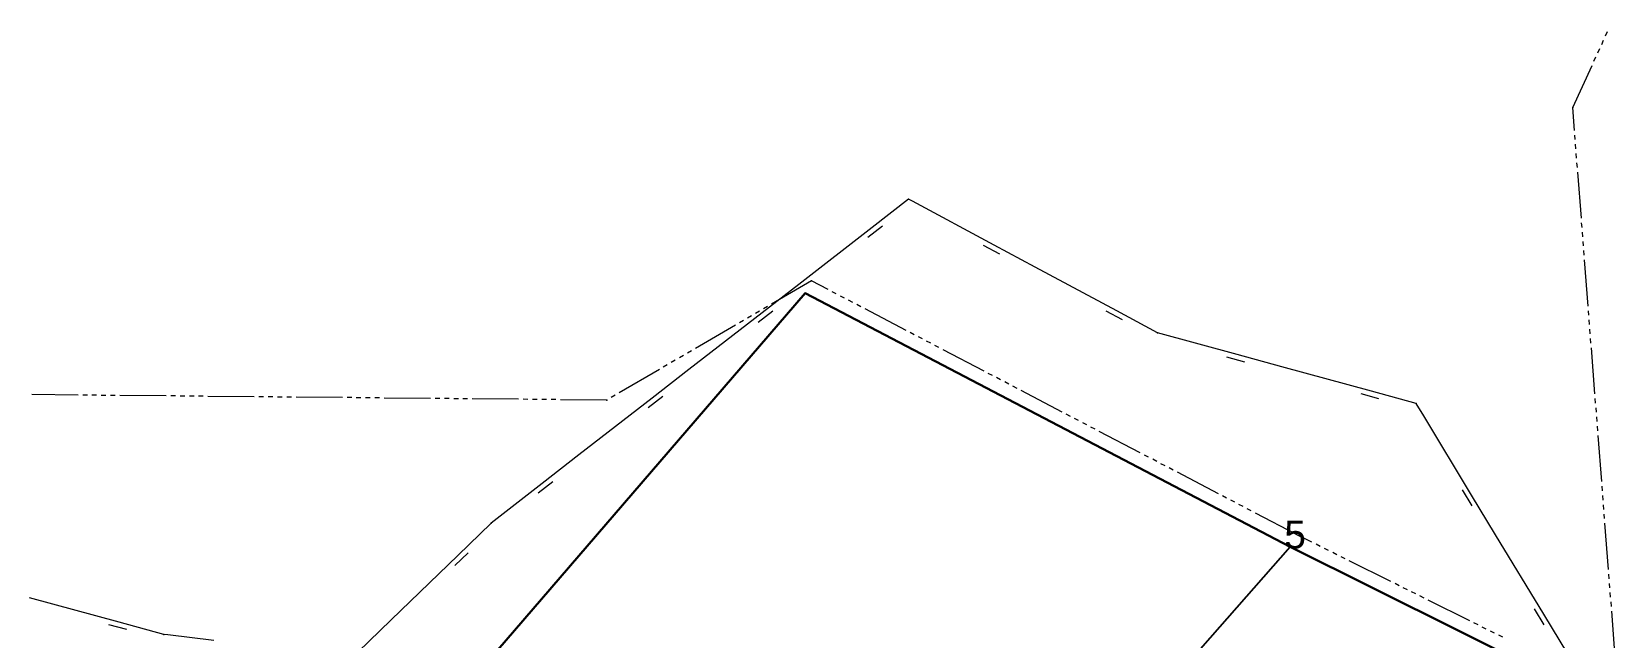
# Model space of a CAD drawing. Header units: millimetres. Extents: x 614452 to 616952, y 4151662 to 4153442.
# Drawn here: x 616042.6 to 616213.3, y 4152757.7 to 4152823 of the extents above; entities that cross this region are included whole.
import ezdxf
from ezdxf.xclip import XClip

# ---------------------------------------------------------------- set-up
doc = ezdxf.new("R2010")
doc.units = ezdxf.units.MM
doc.header["$XCLIPFRAME"] = 2
for name, color, linetype, lineweight in [('01_UYGALAN_TARAMA', 26, 'Continuous', 20), ('02_ADA_ALN_YENI', 7, 'Continuous', 30), ('03_PARSEL_ALN_YENI', 171, 'Continuous', 0), ('06_DETAY_SNR_KROKI', 4, 'Continuous', 0), ('07_SNRTIP_GECERLI', 30, 'Continuous', 0), ('NOKTA_DETAY_YENI', 171, 'Continuous', 0), ('NOKTA_PARSEL_ESKI', 6, 'Continuous', 0)]:
    doc.layers.add(name, color=color, linetype=linetype, lineweight=lineweight)
doc.styles.get("Standard").update_dxf_attribs({"font": 'Arial'})

# ---------------------------------------------------------------- blocks, each defined once
blk = doc.blocks.new('fggg')
at = {"layer": '01_UYGALAN_TARAMA', "color": 252}
for p, q in [((616212.29, 4152822.59, 0.95), (616212.5, 4152823.05, 0.95)), ((616211.46, 4152820.78, 0.95), (616211.67, 4152821.23, 0.95)), ((616211.88, 4152821.68, 0.95), (616212.08, 4152822.14, 0.95)), ((616208.75, 4152814.87, 0.95), (616210.83, 4152819.41, 0.95)), ((616211.04, 4152819.87, 0.95), (616211.25, 4152820.32, 0.95)), ((616208.94, 4152812.39, 0.95), (616208.75, 4152814.87, 0.95)), ((616209.02, 4152811.4, 0.95), (616208.98, 4152811.9, 0.95)), ((616209.1, 4152810.4, 0.95), (616209.06, 4152810.9, 0.95)), ((616209.17, 4152809.4, 0.95), (616209.13, 4152809.9, 0.95)), ((616209.25, 4152808.41, 0.95), (616209.21, 4152808.9, 0.95)), ((616209.68, 4152802.92, 0.95), (616209.29, 4152807.91, 0.95)), ((616209.75, 4152801.93, 0.95), (616209.71, 4152802.42, 0.95)), ((616209.83, 4152800.93, 0.95), (616209.79, 4152801.43, 0.95)), ((616209.91, 4152799.93, 0.95), (616209.87, 4152800.43, 0.95)), ((616209.98, 4152798.93, 0.95), (616209.95, 4152799.43, 0.95)), ((616210.41, 4152793.45, 0.95), (616210.02, 4152798.44, 0.95)), ((616126.69, 4152796.16, 622.53), (616122.37, 4152793.64, 622.53)), ((616128.46, 4152795.23, 622.53), (616126.69, 4152796.16, 622.53)), ((616129.34, 4152794.77, 622.53), (616128.9, 4152795, 622.53)), ((616121.93, 4152793.39, 622.53), (616121.5, 4152793.14, 622.53)), ((616130.23, 4152794.3, 622.53), (616129.79, 4152794.53, 622.53)), ((616131.12, 4152793.84, 622.53), (616130.67, 4152794.07, 622.53)), ((616132, 4152793.37, 622.53), (616131.56, 4152793.61, 622.53)), ((616136.88, 4152790.82, 622.53), (616132.45, 4152793.14, 622.53)), ((616119.34, 4152791.88, 622.53), (616118.91, 4152791.63, 622.53)), ((616120.21, 4152792.38, 622.53), (616119.77, 4152792.13, 622.53)), ((616121.07, 4152792.89, 622.53), (616120.64, 4152792.63, 622.53)), ((616210.49, 4152792.45, 0.95), (616210.45, 4152792.95, 0.95)), ((616210.56, 4152791.46, 0.95), (616210.52, 4152791.96, 0.95)), ((616118.48, 4152791.38, 622.53), (616114.16, 4152788.86, 622.53)), ((616137.76, 4152790.36, 622.53), (616137.32, 4152790.59, 622.53)), ((616138.65, 4152789.9, 622.53), (616138.2, 4152790.13, 622.53)), ((616210.64, 4152790.46, 0.95), (616210.6, 4152790.96, 0.95)), ((616210.72, 4152789.46, 0.95), (616210.68, 4152789.96, 0.95)), ((616112.86, 4152788.11, 622.53), (616112.43, 4152787.86, 622.53)), ((616113.72, 4152788.61, 622.53), (616113.29, 4152788.36, 622.53)), ((616139.53, 4152789.43, 622.53), (616139.09, 4152789.67, 622.53)), ((616140.42, 4152788.97, 622.53), (616139.98, 4152789.2, 622.53)), ((616145.29, 4152786.42, 622.53), (616140.86, 4152788.74, 622.53)), ((616211.14, 4152783.98, 0.95), (616210.76, 4152788.96, 0.95)), ((616110.27, 4152786.6, 622.53), (616105.94, 4152784.08, 622.53)), ((616111.13, 4152787.1, 622.53), (616110.7, 4152786.85, 622.53)), ((616111.99, 4152787.61, 622.53), (616111.56, 4152787.35, 622.53)), ((616146.18, 4152785.96, 622.53), (616145.74, 4152786.19, 622.53)), ((616147.07, 4152785.49, 622.53), (616146.62, 4152785.73, 622.53)), ((616147.95, 4152785.03, 622.53), (616147.51, 4152785.26, 622.53)), ((616148.84, 4152784.57, 622.53), (616148.39, 4152784.8, 622.53)), ((616047.6, 4152783.85, 622.53), (616042.6, 4152783.9, 622.53)), ((616048.6, 4152783.84, 622.53), (616048.1, 4152783.84, 622.53)), ((616049.6, 4152783.83, 622.53), (616049.1, 4152783.83, 622.53)), ((616050.6, 4152783.82, 622.53), (616050.1, 4152783.82, 622.53)), ((616051.6, 4152783.81, 622.53), (616051.1, 4152783.81, 622.53)), ((616057.1, 4152783.76, 622.53), (616052.1, 4152783.8, 622.53)), ((616058.1, 4152783.75, 622.53), (616057.6, 4152783.75, 622.53)), ((616059.1, 4152783.74, 622.53), (616058.6, 4152783.74, 622.53)), ((616060.1, 4152783.73, 622.53), (616059.6, 4152783.73, 622.53)), ((616061.1, 4152783.72, 622.53), (616060.6, 4152783.72, 622.53)), ((616066.6, 4152783.67, 622.53), (616061.6, 4152783.71, 622.53)), ((616067.6, 4152783.66, 622.53), (616067.1, 4152783.66, 622.53)), ((616068.6, 4152783.65, 622.53), (616068.1, 4152783.65, 622.53)), ((616069.6, 4152783.64, 622.53), (616069.1, 4152783.64, 622.53)), ((616070.6, 4152783.63, 622.53), (616070.1, 4152783.63, 622.53)), ((616076.1, 4152783.58, 622.53), (616071.1, 4152783.62, 622.53)), ((616077.1, 4152783.57, 622.53), (616076.6, 4152783.57, 622.53)), ((616078.1, 4152783.56, 622.53), (616077.6, 4152783.56, 622.53)), ((616079.1, 4152783.55, 622.53), (616078.6, 4152783.55, 622.53)), ((616080.1, 4152783.54, 622.53), (616079.6, 4152783.54, 622.53)), ((616085.6, 4152783.48, 622.53), (616080.6, 4152783.53, 622.53)), ((616086.6, 4152783.47, 622.53), (616086.1, 4152783.48, 622.53)), ((616087.6, 4152783.47, 622.53), (616087.1, 4152783.47, 622.53)), ((616088.6, 4152783.46, 622.53), (616088.1, 4152783.46, 622.53)), ((616089.6, 4152783.45, 622.53), (616089.1, 4152783.45, 622.53)), ((616095.1, 4152783.39, 622.53), (616090.1, 4152783.44, 622.53)), ((616096.1, 4152783.38, 622.53), (616095.6, 4152783.39, 622.53)), ((616097.1, 4152783.37, 622.53), (616096.6, 4152783.38, 622.53)), ((616098.1, 4152783.36, 622.53), (616097.6, 4152783.37, 622.53)), ((616099.1, 4152783.36, 622.53), (616098.6, 4152783.36, 622.53)), ((616104.6, 4152783.3, 622.53), (616099.6, 4152783.35, 622.53)), ((616104.65, 4152783.33, 622.53), (616104.6, 4152783.3, 622.53)), ((616105.51, 4152783.83, 622.53), (616105.08, 4152783.58, 622.53)), ((616153.71, 4152782.02, 622.53), (616149.28, 4152784.33, 622.53)), ((616211.22, 4152782.98, 0.95), (616211.18, 4152783.48, 0.95)), ((616154.6, 4152781.55, 622.53), (616154.15, 4152781.78, 622.53)), ((616155.48, 4152781.09, 622.53), (616155.04, 4152781.32, 622.53)), ((616211.3, 4152781.99, 0.95), (616211.26, 4152782.48, 0.95)), ((616211.37, 4152780.99, 0.95), (616211.34, 4152781.49, 0.95)), ((616156.37, 4152780.63, 622.53), (616155.93, 4152780.86, 622.53)), ((616157.26, 4152780.16, 622.53), (616156.81, 4152780.39, 622.53)), ((616162.13, 4152777.61, 622.53), (616157.7, 4152779.93, 622.53)), ((616211.45, 4152779.99, 0.95), (616211.41, 4152780.49, 0.95)), ((616211.88, 4152774.51, 0.95), (616211.49, 4152779.49, 0.95)), ((616163.01, 4152777.15, 622.53), (616162.57, 4152777.38, 622.53)), ((616163.9, 4152776.69, 622.53), (616163.46, 4152776.92, 622.53)), ((616164.79, 4152776.22, 622.53), (616164.34, 4152776.45, 622.53)), ((616165.67, 4152775.76, 622.53), (616165.23, 4152775.99, 622.53)), ((616170.55, 4152773.21, 622.53), (616166.12, 4152775.53, 622.53)), ((616171.43, 4152772.74, 622.53), (616170.99, 4152772.98, 622.53)), ((616211.95, 4152773.51, 0.95), (616211.91, 4152774.01, 0.95)), ((616212.03, 4152772.51, 0.95), (616211.99, 4152773.01, 0.95)), ((616172.32, 4152772.28, 622.53), (616171.87, 4152772.51, 622.53)), ((616173.2, 4152771.82, 622.53), (616172.76, 4152772.05, 622.53)), ((616174.09, 4152771.35, 622.53), (616173.65, 4152771.59, 622.53)), ((616178.96, 4152768.8, 622.53), (616174.53, 4152771.12, 622.53)), ((616212.11, 4152771.52, 0.95), (616212.07, 4152772.01, 0.95)), ((616212.18, 4152770.52, 0.95), (616212.15, 4152771.02, 0.95)), ((616212.61, 4152765.04, 0.95), (616212.22, 4152770.02, 0.95)), ((616180.63, 4152767.97, 622.53), (616178.94, 4152768.82, 622.53)), ((616181.53, 4152767.53, 622.53), (616181.08, 4152767.75, 622.53)), ((616182.42, 4152767.08, 622.53), (616181.98, 4152767.3, 622.53)), ((616183.32, 4152766.63, 622.53), (616182.87, 4152766.86, 622.53)), ((616184.22, 4152766.19, 622.53), (616183.77, 4152766.41, 622.53)), ((616189.14, 4152763.74, 622.53), (616184.66, 4152765.97, 622.53)), ((616212.69, 4152764.04, 0.95), (616212.65, 4152764.54, 0.95)), ((616190.03, 4152763.29, 622.53), (616189.59, 4152763.51, 622.53)), ((616190.93, 4152762.84, 622.53), (616190.48, 4152763.07, 622.53)), ((616191.82, 4152762.4, 622.53), (616191.38, 4152762.62, 622.53)), ((616212.76, 4152763.04, 0.95), (616212.73, 4152763.54, 0.95)), ((616212.84, 4152762.04, 0.95), (616212.8, 4152762.54, 0.95)), ((616192.72, 4152761.95, 622.53), (616192.27, 4152762.18, 622.53)), ((616197.64, 4152759.5, 622.53), (616193.17, 4152761.73, 622.53)), ((616212.92, 4152761.05, 0.95), (616212.88, 4152761.55, 0.95)), ((616198.54, 4152759.05, 622.53), (616198.09, 4152759.28, 622.53)), ((616213.34, 4152755.56, 0.95), (616212.96, 4152760.55, 0.95)), ((616199.43, 4152758.61, 622.53), (616198.98, 4152758.83, 622.53)), ((616200.33, 4152758.16, 622.53), (616199.88, 4152758.39, 622.53)), ((616201.22, 4152757.72, 622.53), (616200.77, 4152757.94, 622.53))]:
    blk.add_line(p, q, dxfattribs=at)
for p in [(616208.75, 4152814.87, 471.57), (616208.75, 4152814.87, 471.57), (616126.69, 4152796.16, 211.3), (616104.6, 4152783.3, 509.9), (616104.6, 4152783.3, 211.3)]:
    blk.add_point(p, dxfattribs=at)
at = {"layer": '02_ADA_ALN_YENI', "color": 252}
blk.add_polyline3d([(616125.99, 4152794.83, 0), (616178.27, 4152767.48, 0), (616205.48, 4152753.92, 0), (616189.79, 4152742.33, 0), (616169.69, 4152725.69, 0), (616156.44, 4152717.27, 0), (616138.25, 4152703.59, 0), (616113.44, 4152687.34, 0), (616098.05, 4152676.15, 0), (616082.93, 4152667.76, 0), (616074.61, 4152665.46, 0), (616066.37, 4152665.81, 0), (616056.19, 4152672.3, 0), (616045.79, 4152680.81, 0), (616031.8, 4152688.47, 0), (616014.53, 4152700.69, 0), (616012.35, 4152702.31, 0), (616001.69, 4152710.22, 0), (615966.82, 4152727.59, 0), (615931.04, 4152781.04, 0), (615998.55, 4152757.72, 0), (616061.85, 4152739.42, 0), (616080.99, 4152742.61, 0), (616125.99, 4152794.83, 0)], close=True, dxfattribs=at)
at = {"layer": '03_PARSEL_ALN_YENI', "color": 252}
for points in [[(616080.99, 4152742.61, 0), (616125.99, 4152794.83, 0), (616178.27, 4152767.48, 0), (616098.05, 4152676.15, 0), (616087.63, 4152718.59, 0), (616080.99, 4152742.61, 0)], [(616098.05, 4152676.15, 0), (616178.27, 4152767.48, 0), (616205.48, 4152753.92, 0), (616189.79, 4152742.33, 0), (616169.69, 4152725.69, 0), (616156.44, 4152717.27, 0), (616138.25, 4152703.59, 0), (616113.44, 4152687.34, 0), (616098.05, 4152676.15, 0)]]:
    blk.add_polyline3d(points, close=True, dxfattribs=at)
at = {"layer": '06_DETAY_SNR_KROKI', "color": 252}
for p, q in [((616137.15, 4152804.98, 0.95), (616133.2, 4152801.92, 0.95)), ((616137.56, 4152804.76, 0.95), (616137.15, 4152804.98, 0.95)), ((616146.37, 4152800.03, 0.95), (616137.56, 4152804.76, 0.95)), ((616133.2, 4152801.92, 0.95), (616125.3, 4152795.78, 0.95)), ((616134.33, 4152802.08, 0.95), (616132.75, 4152800.86, 0.95)), ((616146.99, 4152799.06, 0.95), (616145.22, 4152800, 0.95)), ((616150.78, 4152797.66, 0.95), (616146.37, 4152800.03, 0.95)), ((616159.58, 4152792.93, 0.95), (616150.78, 4152797.66, 0.95)), ((616125.3, 4152795.78, 0.95), (616121.35, 4152792.72, 0.95)), ((616080.99, 4152742.61, 640.89), (616125.99, 4152794.83, 634.68)), ((616125.99, 4152794.83, 634.68), (616178.27, 4152767.48, 627.45)), ((616121.35, 4152792.72, 0.95), (616113.45, 4152786.59, 0.95)), ((616122.49, 4152792.89, 0.95), (616120.91, 4152791.66, 0.95)), ((616160.2, 4152791.96, 0.95), (616158.44, 4152792.9, 0.95)), ((616163.99, 4152790.56, 0.95), (616159.58, 4152792.93, 0.95)), ((616172.57, 4152788.22, 0.95), (616163.99, 4152790.56, 0.95)), ((616177.4, 4152786.9, 0.95), (616172.57, 4152788.22, 0.95)), ((616113.45, 4152786.59, 0.95), (616109.5, 4152783.52, 0.95)), ((616173.39, 4152787.41, 0.95), (616171.46, 4152787.94, 0.95)), ((616187.04, 4152784.27, 0.95), (616177.4, 4152786.9, 0.95)), ((616109.5, 4152783.52, 0.95), (616101.6, 4152777.39, 0.95)), ((616110.64, 4152783.69, 0.95), (616109.06, 4152782.46, 0.95)), ((616187.86, 4152783.46, 0.95), (616185.93, 4152783.99, 0.95)), ((616191.87, 4152782.95, 0.95), (616187.04, 4152784.27, 0.95)), ((616192.68, 4152781.61, 0.95), (616191.87, 4152782.95, 0.95)), ((616197.85, 4152773.05, 0.95), (616192.68, 4152781.61, 0.95)), ((616101.6, 4152777.39, 0.95), (616097.65, 4152774.32, 0.95)), ((616098.79, 4152774.49, 0.95), (616097.21, 4152773.26, 0.95)), ((616097.65, 4152774.32, 0.95), (616092.14, 4152770.04, 0.95)), ((616197.89, 4152771.9, 0.95), (616196.85, 4152773.62, 0.95)), ((616200.44, 4152768.77, 0.95), (616197.85, 4152773.05, 0.95)), ((616092.14, 4152770.04, 0.95), (616088.54, 4152766.56, 0.95)), ((616205.62, 4152760.22, 0.95), (616200.44, 4152768.77, 0.95)), ((616088.54, 4152766.56, 0.95), (616081.36, 4152759.61, 0.95)), ((616089.65, 4152766.85, 0.95), (616088.22, 4152765.46, 0.95)), ((616178.27, 4152767.48, 627.45), (616205.48, 4152753.92, 624.08)), ((616052.02, 4152759.35, 0.95), (616042.37, 4152761.97, 0.95)), ((616205.66, 4152759.07, 0.95), (616204.62, 4152760.78, 0.95)), ((616052.84, 4152758.55, 0.95), (616050.91, 4152759.07, 0.95)), ((616056.85, 4152758.04, 0.95), (616052.02, 4152759.35, 0.95)), ((616081.36, 4152759.61, 0.95), (616077.76, 4152756.13, 0.95)), ((616208.21, 4152755.94, 0.95), (616205.62, 4152760.22, 0.95)), ((616057.27, 4152757.99, 0.95), (616056.85, 4152758.04, 0.95)), ((616062.23, 4152757.37, 0.95), (616057.27, 4152757.99, 0.95))]:
    blk.add_line(p, q, dxfattribs=at)
for p in [(616137.15, 4152804.98, 647.43), (616137.15, 4152804.98, 647.43), (616163.99, 4152790.56, 641.65), (616163.99, 4152790.56, 641.65), (616191.87, 4152782.95, 635.57), (616191.87, 4152782.95, 635.57), (616092.14, 4152770.04, 648.01), (616092.14, 4152770.04, 648.01), (616056.85, 4152758.04, 647.03), (616056.85, 4152758.04, 647.03)]:
    blk.add_point(p, dxfattribs=at)
at = {"layer": '07_SNRTIP_GECERLI', "color": 252}
for points in [[(616080.99, 4152742.61, 640.89), (616125.99, 4152794.83, 0)], [(616178.27, 4152767.48, 0), (616125.99, 4152794.83, 0)], [(616178.27, 4152767.48, 0), (616098.05, 4152676.15, 627.03)], [(616205.48, 4152753.92, 0), (616178.27, 4152767.48, 0)]]:
    blk.add_polyline3d(points, dxfattribs=at)
at = {"layer": 'NOKTA_DETAY_YENI', "color": 252}
for p in [(616137.15, 4152804.98, 647.43), (616163.99, 4152790.56, 641.65), (616191.87, 4152782.95, 635.57), (616092.14, 4152770.04, 648.01), (616056.85, 4152758.04, 647.03)]:
    blk.add_point(p, dxfattribs=at)
at = {"layer": 'NOKTA_PARSEL_ESKI', "color": 252}
for p in [(616125.99, 4152794.83), (616178.27, 4152767.48)]:
    blk.add_point(p, dxfattribs=at)
at = {"color": 252}
blk.add_text('5', height=3, dxfattribs=at).set_placement((616177.65, 4152767.3))

msp = doc.modelspace()

# ---------------------------------------------------------------- block references
ref = msp.add_blockref('fggg', (0, 0))
XClip(ref).set_block_clipping_path([(615240.7433106549, 4153442.5), (615240.7433106545, 4152542.5), (614452.5, 4152542.5), (614452.5, 4151662.5), (616764.340303037, 4151662.5), (616764.340303037, 4152542.5), (616327.5, 4152542.5), (616327.5, 4153442.5)])

doc.saveas('drawing.dxf')
